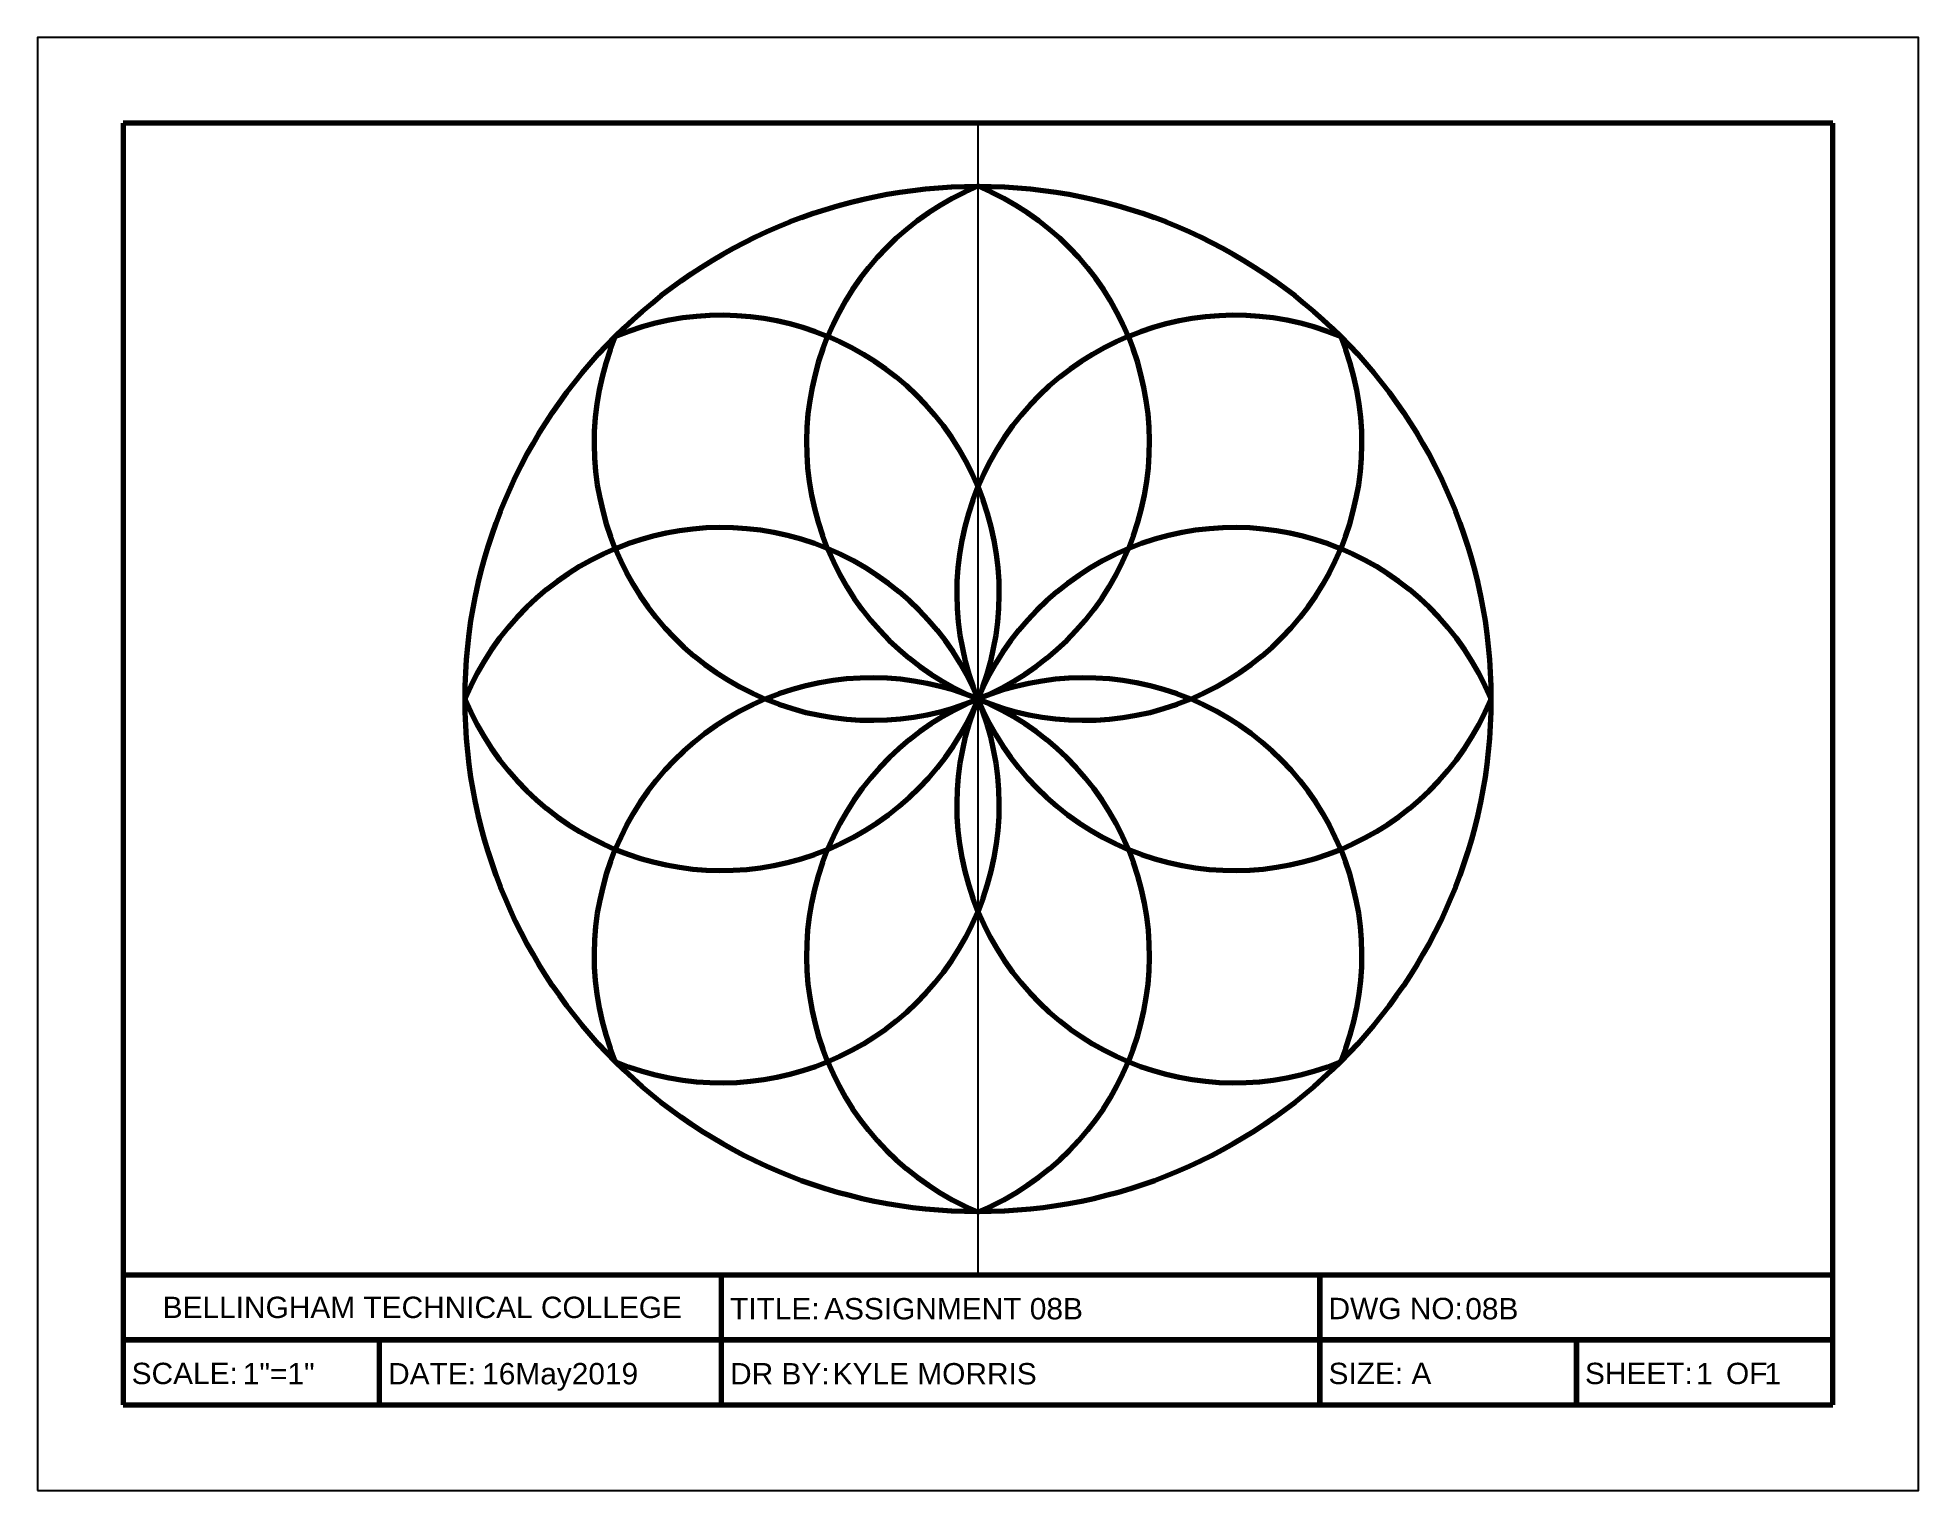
# Model space of a CAD drawing. Header units: inches. Extents: x 0 to 11, y 0 to 8.5.
import ezdxf
from ezdxf.enums import TextEntityAlignment as Align

# ---------------------------------------------------------------- set-up
doc = ezdxf.new("R2010")
doc.units = ezdxf.units.IN
doc.header["$MEASUREMENT"] = 0
doc.layers.add('Construction', color=253, linetype='Continuous', plot=False)
doc.layers.add('Object', color=7, linetype='Continuous', lineweight=70)
doc.layers.add('TitleBox', color=7, linetype='Continuous', lineweight=70)
doc.layers.add('TitleText', color=7, linetype='Continuous')
doc.styles.get("Standard").update_dxf_attribs({"font": 'arial.ttf'})

# ---------------------------------------------------------------- blocks, each defined once
blk = doc.blocks.new('TitleAAlt')
at = {"layer": 'Construction'}
blk.add_lwpolyline([(0, 0), (11, 0), (11, 8.5), (0, 8.5)], close=True, dxfattribs=at)
at = {"layer": 'TitleBox'}
for p, q in [((10.5, 8), (0.5, 8)), ((0.5, 8), (0.5, 0.5)), ((10.5, 0.5), (10.5, 8)), ((10.5, 1.26), (0.5, 1.26)), ((4, 0.5), (4, 1.26)), ((7.5, 0.88), (7.5, 1.26)), ((7.5, 1.26), (7.5, 0.5)), ((10.5, 0.88), (0.5, 0.88)), ((0.5, 0.88), (10.5, 0.88)), ((2, 0.5), (2, 0.88)), ((7.5, 0.5), (7.5, 0.88)), ((9, 0.5), (9, 0.88)), ((9, 0.88), (9, 0.5)), ((0.5, 0.5), (10.5, 0.5)), ((0.5, 0.5), (10.5, 0.5))]:
    blk.add_line(p, q, dxfattribs=at)
at = {"layer": 'TitleText', "char_height": 0.125}
for s, width, insert, attachment_point in [('BELLINGHAM TECHNICAL COLLEGE', 3.5, (2.25, 1.07), 5), ('TITLE:', 3.5, (4.05, 1), 7), ('DWG NO:', 3, (7.55, 1), 7), ('SCALE:', 1.5, (0.55, 0.62), 7), ('DATE:', 2, (2.05, 0.62), 7), ('DR BY:', 3.5, (4.05, 0.62), 7), ('SIZE: A', 1.5, (7.55, 0.62), 7), ('SHEET:    OF', 1.5, (9.05, 0.62), 7)]:
    blk.add_mtext_dynamic_manual_height_columns(s, width=width, gutter_width=1, heights=[0], dxfattribs=dict(at, insert=insert, attachment_point=attachment_point))
at = {"layer": 'TitleText'}
for tag, p in [('TITLE', (4.6, 0.963)), ('DWGNO', (8.35, 0.963)), ('SCALE', (1.2, 0.583)), ('SHT', (9.7, 0.583)), ('SHTS', (10.1, 0.583))]:
    blk.add_attdef(tag, text='', height=0.125, dxfattribs=at).set_placement(p, align=Align.BOTTOM_LEFT)
at = {"layer": 'TitleText', "flags": 8}
blk.add_attdef('DATE', text='', height=0.125, dxfattribs=at).set_placement((2.6, 0.583), align=Align.BOTTOM_LEFT)
blk.add_attdef('NAME', (4.65, 0.62), '', height=0.125, dxfattribs=at)

msp = doc.modelspace()

# ---------------------------------------------------------------- linework, layer by layer
at = {"layer": 'Construction'}
msp.add_line((5.5, 1.26), (5.5, 8), dxfattribs=at)
at = {"layer": 'Object'}
msp.add_circle((5.5, 4.63), 3, dxfattribs=at)
for centre, start, end in [((4.879, 6.13), 157.5, 67.5), ((6.121, 6.13), 112.5, 22.5), ((4, 5.251), 202.5, 112.5), ((7, 5.251), 67.5, 337.5), ((4, 4.009), 247.5, 157.5), ((7, 4.009), 22.5, 292.5), ((4.879, 3.13), 292.5, 202.5), ((6.121, 3.13), 337.5, 247.5)]:
    msp.add_arc(centre, 1.624, start, end, dxfattribs=at)
for p in [(5.5, 7.63), (5.5, 7.63), (5.5, 7.63), (5.5, 7.63), (3.379, 6.751), (3.379, 6.751), (3.379, 6.751), (3.379, 6.751), (7.621, 6.751), (7.621, 6.751), (7.621, 6.751), (7.621, 6.751), (2.5, 4.63), (2.5, 4.63), (2.5, 4.63), (2.5, 4.63), (8.5, 4.63), (8.5, 4.63), (8.5, 4.63), (8.5, 4.63), (3.379, 2.509), (3.379, 2.509), (3.379, 2.509), (3.379, 2.509), (7.621, 2.509), (7.621, 2.509), (7.621, 2.509), (7.621, 2.509), (5.5, 1.63), (5.5, 1.63), (5.5, 1.63), (5.5, 1.63)]:
    msp.add_point(p, dxfattribs=at)

# ---------------------------------------------------------------- block references
ref = msp.add_blockref('TitleAAlt', (0, 0), dxfattribs=at)
ref.add_attrib('SHTS', '1', dxfattribs={"layer": 'TitleText', "height": 0.125}).set_placement((10.1, 0.583), align=Align.BOTTOM_LEFT)
ref.add_attrib('SHT', '1', dxfattribs={"layer": 'TitleText', "height": 0.125}).set_placement((9.7, 0.583), align=Align.BOTTOM_LEFT)
ref.add_attrib('SCALE', '1"=1"', dxfattribs={"layer": 'TitleText', "height": 0.125}).set_placement((1.2, 0.583), align=Align.BOTTOM_LEFT)
ref.add_attrib('DWGNO', '08B', dxfattribs={"layer": 'TitleText', "height": 0.125}).set_placement((8.35, 0.963), align=Align.BOTTOM_LEFT)
ref.add_attrib('DATE', '16May2019', dxfattribs={"layer": 'TitleText', "height": 0.125}).set_placement((2.6, 0.583), align=Align.BOTTOM_LEFT)
ref.add_attrib('NAME', 'KYLE MORRIS', (4.65, 0.62), dxfattribs={"layer": 'TitleText', "height": 0.125})
ref.add_attrib('TITLE', 'ASSIGNMENT 08B', dxfattribs={"layer": 'TitleText', "height": 0.125}).set_placement((4.6, 0.963), align=Align.BOTTOM_LEFT)

doc.saveas('drawing.dxf')
